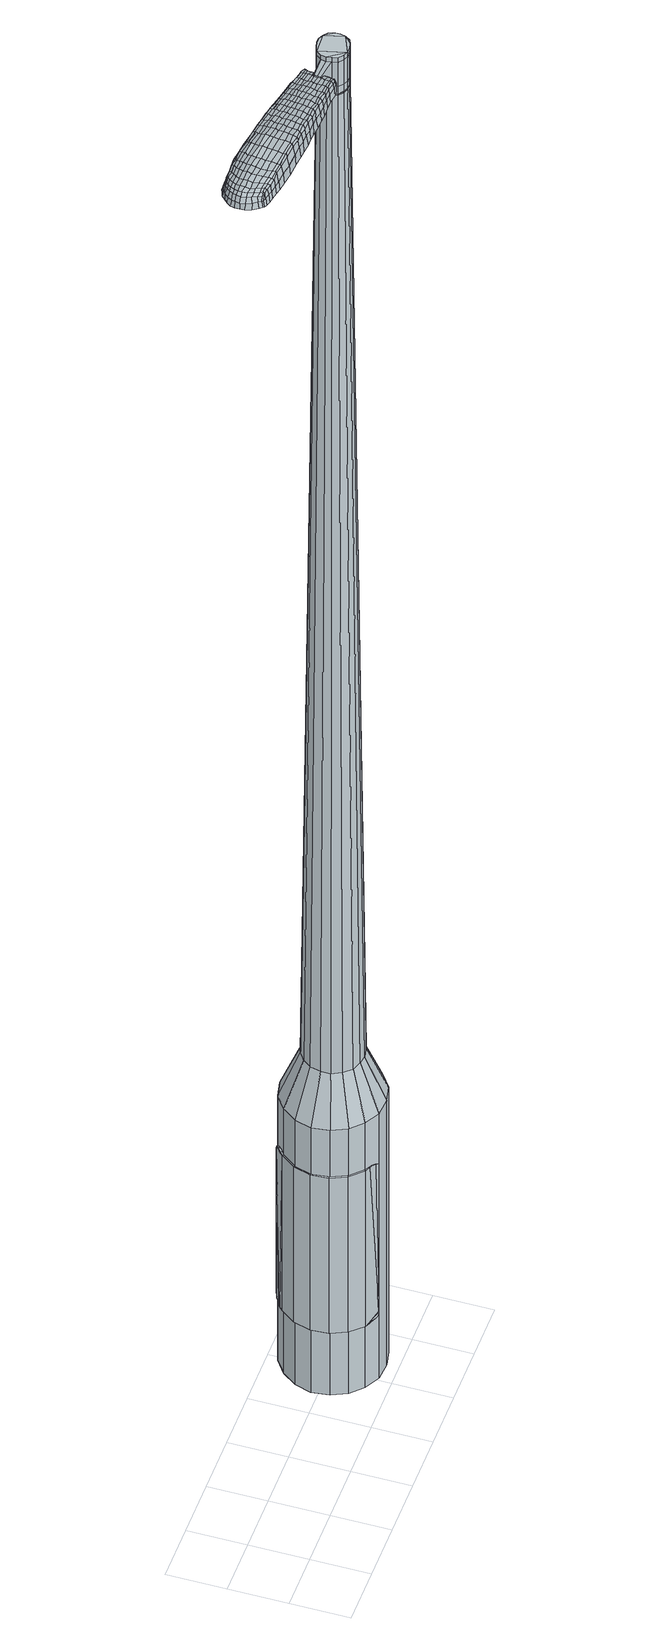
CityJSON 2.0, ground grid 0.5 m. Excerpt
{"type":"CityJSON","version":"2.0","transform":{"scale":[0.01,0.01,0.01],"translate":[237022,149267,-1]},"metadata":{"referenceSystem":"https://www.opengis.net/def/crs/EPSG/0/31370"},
"CityObjects":{
"object1":{"type":"GenericCityObject","attributes":{"cluster":268,"mean_distance_to_centroid":0.257,"new_centroid_x":237024.16,"new_centroid_y":149267.53,"mean_distance_to_camera":9.26,"H1":9.76,"H2":8.75,"Z_final":114.12,"cluster2":-1,"proj_x":237024.97,"proj_y":149259.4,"id_line":43989,"bearing_l":264.36,"distance":8.17,"orientation":"right","G_obj":174.36},"geometry":[{"type":"MultiSurface","lod":"2","boundaries":[[[0,1,2,3]],[[1,4,5,2]],[[4,6,7,5]],[[6,8,9,7]],[[8,10,11,9]],[[10,12,13,11]],[[12,14,15,13]],[[14,16,17,15]],[[16,18,19,17]],[[18,20,21,19]],[[20,22,23,21]],[[22,24,25,23]],[[24,26,27,25]],[[26,28,29,27]],[[28,30,31,29]],[[30,32,33,31]],[[32,34,35,33]],[[34,0,3,35]],[[36,37,38,39]],[[38,40,41,42]],[[41,43,42]],[[42,44,45,46]],[[45,47,46]],[[46,48,49,50]],[[49,51,50]],[[42,46,50,38]],[[50,52,39,38]],[[53,36,39]],[[2,5,7,35]],[[7,9,11,15]],[[11,13,15]],[[15,17,19,23]],[[19,21,23]],[[23,25,27,31]],[[27,29,31]],[[15,23,31,7]],[[31,33,35,7]],[[3,2,35]],[[1,0,54,55]],[[0,34,56,54]],[[34,32,57,56]],[[32,30,58,57]],[[30,28,59,58]],[[28,26,60,59]],[[26,24,61,60]],[[24,22,62,61]],[[22,20,63,62]],[[20,18,64,63]],[[18,16,65,64]],[[16,14,66,65]],[[14,12,67,66]],[[12,10,68,67]],[[10,8,69,68]],[[8,6,70,69]],[[6,4,71,70]],[[4,1,55,71]],[[55,54,72,73]],[[54,56,74,72]],[[56,57,75,74]],[[57,58,76,75]],[[58,59,77,76]],[[59,60,78,77]],[[60,61,79,78]],[[61,62,80,79]],[[62,63,81,80]],[[63,64,82,81]],[[64,65,83,82]],[[65,66,84,83]],[[66,67,85,84]],[[67,68,86,85]],[[68,69,87,86]],[[69,70,88,87]],[[70,71,89,88]],[[71,55,73,89]],[[90,91,92,93]],[[74,94,91,90]],[[95,96,94,74]],[[97,98,96,95]],[[99,100,98,97]],[[78,101,100,99]],[[79,102,101,78]],[[103,104,102,79]],[[105,106,104,103]],[[107,108,106,105]],[[109,110,108,107]],[[111,112,110,109]],[[113,114,112,111]],[[115,116,114,113]],[[87,117,116,115]],[[88,118,117,87]],[[119,120,118,88]],[[93,92,120,119]],[[121,122,123,124]],[[125,121,124,126]],[[127,125,126,128]],[[129,127,128,130]],[[131,129,130,132]],[[133,131,132,134]],[[135,133,134,136]],[[137,135,136,138]],[[139,137,138,140]],[[141,139,140,142]],[[143,141,142,144]],[[145,143,144,146]],[[147,145,146,148]],[[149,147,148,150]],[[151,149,150,152]],[[153,151,152,154]],[[73,72,90,93]],[[72,74,90]],[[75,95,74]],[[75,76,97,95]],[[76,77,99,97]],[[77,78,99]],[[80,103,79]],[[80,81,105,103]],[[81,82,107,105]],[[82,83,109,107]],[[83,84,111,109]],[[84,85,113,111]],[[85,86,115,113]],[[86,87,115]],[[89,119,88]],[[89,73,93,119]],[[155,156,92,91]],[[156,157,120,92]],[[157,118,120]],[[158,116,117]],[[158,159,114,116]],[[159,160,112,114]],[[160,161,110,112]],[[161,162,108,110]],[[162,163,106,108]],[[163,164,104,106]],[[164,102,104]],[[165,100,101]],[[165,166,98,100]],[[166,167,96,98]],[[167,94,96]],[[155,91,94]],[[39,52,153,168]],[[156,155,169,154]],[[53,39,168,122]],[[155,94,123,169]],[[36,53,122,121]],[[94,167,124,123]],[[37,36,121,125]],[[167,166,126,124]],[[38,37,125,127]],[[166,165,128,126]],[[40,38,127,129]],[[165,101,130,128]],[[41,40,129,131]],[[101,102,132,130]],[[43,41,131,133]],[[102,164,134,132]],[[42,43,133,135]],[[164,163,136,134]],[[44,42,135,137]],[[163,162,138,136]],[[45,44,137,139]],[[162,161,140,138]],[[47,45,139,141]],[[161,160,142,140]],[[46,47,141,143]],[[160,159,144,142]],[[48,46,143,145]],[[159,158,146,144]],[[49,48,145,147]],[[158,117,148,146]],[[51,49,147,149]],[[117,118,150,148]],[[50,51,149,151]],[[118,157,152,150]],[[52,50,151,153]],[[157,156,154,152]],[[153,154,170,171]],[[154,169,172,170]],[[169,123,173,172]],[[123,122,174,173]],[[122,168,175,174]],[[168,153,171,175]],[[176,177,178,179]],[[180,176,179,181]],[[176,180,182,183]],[[177,176,183,184]],[[185,186,187,188]],[[189,185,188,190]],[[185,189,191,192]],[[186,185,192,193]],[[194,195,196,197]],[[198,194,197,199]],[[194,198,200,201]],[[195,194,201,202]],[[203,204,205,206]],[[207,203,206,208]],[[203,207,209,210]],[[204,203,210,211]],[[212,213,214,215]],[[216,212,215,217]],[[212,216,218,219]],[[213,212,219,220]],[[221,222,223,224]],[[225,221,224,226]],[[221,225,227,228]],[[222,221,228,229]],[[230,231,232,233]],[[222,230,233,223]],[[230,222,229,234]],[[231,230,234,235]],[[236,237,238,239]],[[231,236,239,232]],[[236,231,235,240]],[[237,236,240,241]],[[242,180,181,243]],[[237,242,243,238]],[[242,237,241,244]],[[180,242,244,182]],[[245,246,247,248]],[[249,245,248,250]],[[245,249,251,252]],[[246,245,252,253]],[[254,255,256,257]],[[246,254,257,247]],[[254,246,253,258]],[[255,254,258,259]],[[260,261,262,263]],[[255,260,263,256]],[[260,255,259,264]],[[261,260,264,265]],[[266,267,268,269]],[[261,266,269,262]],[[266,261,265,270]],[[267,266,270,271]],[[272,177,184,273]],[[267,272,273,268]],[[272,267,271,274]],[[177,272,274,178]],[[275,276,277,278]],[[279,275,278,280]],[[275,279,281,282]],[[276,275,282,283]],[[284,285,286,287]],[[276,284,287,277]],[[284,276,283,288]],[[285,284,288,289]],[[290,291,292,293]],[[285,290,293,286]],[[290,285,289,294]],[[291,290,294,295]],[[296,189,190,297]],[[291,296,297,292]],[[296,291,295,298]],[[189,296,298,191]],[[299,300,301,302]],[[303,299,302,304]],[[299,303,305,306]],[[300,299,306,307]],[[308,309,310,311]],[[300,308,311,301]],[[308,300,307,312]],[[309,308,312,313]],[[314,315,316,317]],[[309,314,317,310]],[[314,309,313,318]],[[315,314,318,319]],[[320,321,322,323]],[[315,320,323,316]],[[320,315,319,324]],[[321,320,324,325]],[[326,186,193,327]],[[321,326,327,322]],[[326,321,325,328]],[[186,326,328,187]],[[329,215,214,330]],[[331,329,330,332]],[[329,331,333,334]],[[215,329,334,217]],[[335,331,332,336]],[[337,335,336,338]],[[335,337,339,340]],[[331,335,340,333]],[[341,337,338,342]],[[343,341,342,344]],[[341,343,345,346]],[[337,341,346,339]],[[347,343,344,348]],[[349,347,348,350]],[[347,349,351,352]],[[343,347,352,345]],[[353,349,350,354]],[[204,353,354,205]],[[353,204,211,355]],[[349,353,355,351]],[[356,357,202,201]],[[358,356,201,200]],[[356,358,359,360]],[[357,356,360,361]],[[362,363,361,360]],[[364,362,360,359]],[[362,364,365,366]],[[363,362,366,367]],[[368,369,367,366]],[[370,368,366,365]],[[368,370,371,372]],[[369,368,372,373]],[[374,375,373,372]],[[376,374,372,371]],[[374,376,209,207]],[[375,374,207,208]],[[377,378,379,380]],[[279,377,380,281]],[[377,279,280,381]],[[378,377,381,382]],[[383,198,199,384]],[[378,383,384,379]],[[383,378,382,385]],[[198,383,385,200]],[[386,387,388,389]],[[225,386,389,227]],[[386,225,226,390]],[[387,386,390,391]],[[392,393,394,395]],[[387,392,395,388]],[[392,387,391,396]],[[393,392,396,397]],[[398,195,202,399]],[[393,398,399,394]],[[398,393,397,400]],[[195,398,400,196]],[[401,402,403,404]],[[183,401,404,184]],[[401,183,182,405]],[[402,401,405,406]],[[407,408,409,410]],[[402,407,410,403]],[[407,402,406,411]],[[408,407,411,412]],[[413,206,205,414]],[[408,413,414,409]],[[413,408,412,415]],[[206,413,415,208]],[[416,417,418,419]],[[188,416,419,190]],[[416,188,187,420]],[[417,416,420,421]],[[422,210,209,423]],[[417,422,423,418]],[[422,417,421,424]],[[210,422,424,211]],[[425,426,427,428]],[[303,425,428,305]],[[425,303,304,429]],[[426,425,429,430]],[[431,216,217,432]],[[426,431,432,427]],[[431,426,430,433]],[[216,431,433,218]],[[434,435,436,437]],[[249,434,437,251]],[[434,249,250,438]],[[435,434,438,439]],[[440,441,442,443]],[[435,440,443,436]],[[440,435,439,444]],[[441,440,444,445]],[[446,213,220,447]],[[441,446,447,442]],[[446,441,445,448]],[[213,446,448,214]],[[449,450,439,438]],[[248,449,438,250]],[[449,248,247,451]],[[450,449,451,452]],[[453,454,445,444]],[[450,453,444,439]],[[453,450,452,455]],[[454,453,455,456]],[[457,330,214,448]],[[454,457,448,445]],[[457,454,456,458]],[[330,457,458,332]],[[459,460,461,462]],[[306,459,462,307]],[[459,306,305,428]],[[460,459,428,427]],[[463,334,333,464]],[[460,463,464,461]],[[463,460,427,432]],[[334,463,432,217]],[[465,466,452,451]],[[257,465,451,247]],[[465,257,256,467]],[[466,465,467,468]],[[469,470,456,455]],[[466,469,455,452]],[[469,466,468,471]],[[470,469,471,472]],[[473,336,332,458]],[[470,473,458,456]],[[473,470,472,474]],[[336,473,474,338]],[[475,476,477,478]],[[312,475,478,313]],[[475,312,307,462]],[[476,475,462,461]],[[479,340,339,480]],[[476,479,480,477]],[[479,476,461,464]],[[340,479,464,333]],[[481,482,468,467]],[[263,481,467,256]],[[481,263,262,483]],[[482,481,483,484]],[[485,486,472,471]],[[482,485,471,468]],[[485,482,484,487]],[[486,485,487,488]],[[489,342,338,474]],[[486,489,474,472]],[[489,486,488,490]],[[342,489,490,344]],[[491,492,493,494]],[[318,491,494,319]],[[491,318,313,478]],[[492,491,478,477]],[[495,346,345,496]],[[492,495,496,493]],[[495,492,477,480]],[[346,495,480,339]],[[497,498,484,483]],[[269,497,483,262]],[[497,269,268,499]],[[498,497,499,500]],[[501,502,488,487]],[[498,501,487,484]],[[501,498,500,503]],[[502,501,503,504]],[[505,348,344,490]],[[502,505,490,488]],[[505,502,504,506]],[[348,505,506,350]],[[507,508,509,510]],[[324,507,510,325]],[[507,324,319,494]],[[508,507,494,493]],[[511,352,351,512]],[[508,511,512,509]],[[511,508,493,496]],[[352,511,496,345]],[[513,514,500,499]],[[273,513,499,268]],[[513,273,184,404]],[[514,513,404,403]],[[515,516,504,503]],[[514,515,503,500]],[[515,514,403,410]],[[516,515,410,409]],[[517,354,350,506]],[[516,517,506,504]],[[517,516,409,414]],[[354,517,414,205]],[[518,519,421,420]],[[328,518,420,187]],[[518,328,325,510]],[[519,518,510,509]],[[520,355,211,424]],[[519,520,424,421]],[[520,519,509,512]],[[355,520,512,351]],[[521,522,382,381]],[[278,521,381,280]],[[521,278,277,523]],[[522,521,523,524]],[[525,358,200,385]],[[522,525,385,382]],[[525,522,524,526]],[[358,525,526,359]],[[527,528,529,530]],[[228,527,530,229]],[[527,228,227,389]],[[528,527,389,388]],[[531,532,533,534]],[[528,531,534,529]],[[531,528,388,395]],[[532,531,395,394]],[[535,357,361,536]],[[532,535,536,533]],[[535,532,394,399]],[[357,535,399,202]],[[537,538,524,523]],[[287,537,523,277]],[[537,287,286,539]],[[538,537,539,540]],[[541,364,359,526]],[[538,541,526,524]],[[541,538,540,542]],[[364,541,542,365]],[[543,544,545,546]],[[234,543,546,235]],[[543,234,229,530]],[[544,543,530,529]],[[547,548,549,550]],[[544,547,550,545]],[[547,544,529,534]],[[548,547,534,533]],[[551,363,367,552]],[[548,551,552,549]],[[551,548,533,536]],[[363,551,536,361]],[[553,554,540,539]],[[293,553,539,286]],[[553,293,292,555]],[[554,553,555,556]],[[557,370,365,542]],[[554,557,542,540]],[[557,554,556,558]],[[370,557,558,371]],[[559,560,561,562]],[[240,559,562,241]],[[559,240,235,546]],[[560,559,546,545]],[[563,564,565,566]],[[560,563,566,561]],[[563,560,545,550]],[[564,563,550,549]],[[567,369,373,568]],[[564,567,568,565]],[[567,564,549,552]],[[369,567,552,367]],[[569,570,556,555]],[[297,569,555,292]],[[569,297,190,419]],[[570,569,419,418]],[[571,376,371,558]],[[570,571,558,556]],[[571,570,418,423]],[[376,571,423,209]],[[572,573,406,405]],[[244,572,405,182]],[[572,244,241,562]],[[573,572,562,561]],[[574,575,412,411]],[[573,574,411,406]],[[574,573,561,566]],[[575,574,566,565]],[[576,375,208,415]],[[575,576,415,412]],[[576,575,565,568]],[[375,576,568,373]],[[577,578,579,580]],[[580,579,581,582]],[[583,581,579,584]],[[584,579,578,585]],[[586,587,588,589]],[[589,588,590,591]],[[592,590,588,593]],[[593,588,587,594]],[[595,596,597,598]],[[598,597,599,600]],[[601,599,597,602]],[[602,597,596,603]],[[604,605,606,607]],[[607,606,608,609]],[[610,608,606,611]],[[611,606,605,612]],[[613,614,615,616]],[[616,615,617,618]],[[619,617,615,620]],[[620,615,614,621]],[[622,623,624,625]],[[625,624,626,627]],[[628,626,624,629]],[[629,624,623,630]],[[631,632,633,634]],[[634,633,623,622]],[[630,623,633,635]],[[635,633,632,636]],[[637,638,639,640]],[[640,639,632,631]],[[636,632,639,641]],[[641,639,638,642]],[[582,581,643,644]],[[644,643,638,637]],[[642,638,643,645]],[[645,643,581,583]],[[646,647,648,649]],[[649,648,650,651]],[[652,650,648,653]],[[653,648,647,654]],[[655,656,657,658]],[[658,657,647,646]],[[654,647,657,659]],[[659,657,656,660]],[[661,662,663,664]],[[664,663,656,655]],[[660,656,663,665]],[[665,663,662,666]],[[667,668,669,670]],[[670,669,662,661]],[[666,662,669,671]],[[671,669,668,672]],[[585,578,673,674]],[[674,673,668,667]],[[672,668,673,675]],[[675,673,578,577]],[[676,677,678,679]],[[679,678,680,681]],[[682,680,678,683]],[[683,678,677,684]],[[685,686,687,688]],[[688,687,677,676]],[[684,677,687,689]],[[689,687,686,690]],[[691,692,693,694]],[[694,693,686,685]],[[690,686,693,695]],[[695,693,692,696]],[[591,590,697,698]],[[698,697,692,691]],[[696,692,697,699]],[[699,697,590,592]],[[700,701,702,703]],[[703,702,704,705]],[[706,704,702,707]],[[707,702,701,708]],[[709,710,711,712]],[[712,711,701,700]],[[708,701,711,713]],[[713,711,710,714]],[[715,716,717,718]],[[718,717,710,709]],[[714,710,717,719]],[[719,717,716,720]],[[721,722,723,724]],[[724,723,716,715]],[[720,716,723,725]],[[725,723,722,726]],[[594,587,727,728]],[[728,727,722,721]],[[726,722,727,729]],[[729,727,587,586]],[[613,616,730,731]],[[731,730,732,733]],[[734,732,730,735]],[[735,730,616,618]],[[733,732,736,737]],[[737,736,738,739]],[[740,738,736,741]],[[741,736,732,734]],[[739,738,742,743]],[[743,742,744,745]],[[746,744,742,747]],[[747,742,738,740]],[[745,744,748,749]],[[749,748,750,751]],[[752,750,748,753]],[[753,748,744,746]],[[751,750,754,755]],[[755,754,605,604]],[[612,605,754,756]],[[756,754,750,752]],[[603,757,758,602]],[[602,758,759,601]],[[760,759,758,761]],[[761,758,757,762]],[[762,763,764,761]],[[761,764,765,760]],[[766,765,764,767]],[[767,764,763,768]],[[768,769,770,767]],[[767,770,771,766]],[[772,771,770,773]],[[773,770,769,774]],[[774,775,776,773]],[[773,776,777,772]],[[610,777,776,608]],[[608,776,775,609]],[[778,779,780,781]],[[781,780,680,682]],[[681,680,780,782]],[[782,780,779,783]],[[600,599,784,785]],[[785,784,779,778]],[[783,779,784,786]],[[786,784,599,601]],[[787,788,789,790]],[[790,789,626,628]],[[627,626,789,791]],[[791,789,788,792]],[[793,794,795,796]],[[796,795,788,787]],[[792,788,795,797]],[[797,795,794,798]],[[603,596,799,800]],[[800,799,794,793]],[[798,794,799,801]],[[801,799,596,595]],[[802,803,804,805]],[[805,804,584,585]],[[583,584,804,806]],[[806,804,803,807]],[[808,809,810,811]],[[811,810,803,802]],[[807,803,810,812]],[[812,810,809,813]],[[604,607,814,815]],[[815,814,809,808]],[[813,809,814,816]],[[816,814,607,609]],[[817,818,819,820]],[[820,819,589,591]],[[586,589,819,821]],[[821,819,818,822]],[[610,611,823,824]],[[824,823,818,817]],[[822,818,823,825]],[[825,823,611,612]],[[826,827,704,828]],[[828,704,706]],[[705,704,829]],[[829,704,827,830]],[[618,617,831,832]],[[832,831,827,826]],[[830,827,831,833]],[[833,831,617,619]],[[834,835,836,652]],[[836,650,652]],[[651,650,836,837]],[[837,836,835,838]],[[839,840,841,842]],[[842,841,835,834]],[[838,835,841,843]],[[843,841,840,844]],[[621,614,845,846]],[[846,845,840,839]],[[844,840,845,847]],[[847,845,614,613]],[[838,848,849,837]],[[837,849,649,651]],[[646,649,849,850]],[[850,849,848,851]],[[844,852,853,843]],[[843,853,848,838]],[[851,848,853,854]],[[854,853,852,855]],[[613,731,856,847]],[[847,856,852,844]],[[855,852,856,857]],[[857,856,731,733]],[[858,859,860,861]],[[861,860,707,708]],[[706,707,860,828]],[[828,860,859,826]],[[734,735,862,863]],[[863,862,859,858]],[[826,859,862,832]],[[832,862,735,618]],[[851,864,865,850]],[[850,865,658,646]],[[655,658,865,866]],[[866,865,864,867]],[[855,868,869,854]],[[854,869,864,851]],[[867,864,869,870]],[[870,869,868,871]],[[733,737,872,857]],[[857,872,868,855]],[[871,868,872,873]],[[873,872,737,739]],[[874,875,876,877]],[[877,876,713,714]],[[708,713,876,861]],[[861,876,875,858]],[[740,741,878,879]],[[879,878,875,874]],[[858,875,878,863]],[[863,878,741,734]],[[867,880,881,866]],[[866,881,664,655]],[[661,664,881,882]],[[882,881,880,883]],[[871,884,885,870]],[[870,885,880,867]],[[883,880,885,886]],[[886,885,884,887]],[[739,743,888,873]],[[873,888,884,871]],[[887,884,888,889]],[[889,888,743,745]],[[890,891,892,893]],[[893,892,719,720]],[[714,719,892,877]],[[877,892,891,874]],[[746,747,894,895]],[[895,894,891,890]],[[874,891,894,879]],[[879,894,747,740]],[[883,896,897,882]],[[882,897,670,661]],[[667,670,897,898]],[[898,897,896,899]],[[887,900,901,886]],[[886,901,896,883]],[[899,896,901,902]],[[902,901,900,903]],[[745,749,904,889]],[[889,904,900,887]],[[903,900,904,905]],[[905,904,749,751]],[[906,907,908,909]],[[909,908,725,726]],[[720,725,908,893]],[[893,908,907,890]],[[752,753,910,911]],[[911,910,907,906]],[[890,907,910,895]],[[895,910,753,746]],[[899,912,913,898]],[[898,913,674,667]],[[585,674,913,805]],[[805,913,912,802]],[[903,914,915,902]],[[902,915,912,899]],[[802,912,915,811]],[[811,915,914,808]],[[751,755,916,905]],[[905,916,914,903]],[[808,914,916,815]],[[815,916,755,604]],[[822,917,918,821]],[[821,918,729,586]],[[726,729,918,909]],[[909,918,917,906]],[[612,756,919,825]],[[825,919,917,822]],[[906,917,919,911]],[[911,919,756,752]],[[783,920,921,782]],[[782,921,679,681]],[[676,679,921,922]],[[922,921,920,923]],[[601,759,924,786]],[[786,924,920,783]],[[923,920,924,925]],[[925,924,759,760]],[[926,927,928,929]],[[929,928,629,630]],[[628,629,928,790]],[[790,928,927,787]],[[930,931,932,933]],[[933,932,927,926]],[[787,927,932,796]],[[796,932,931,793]],[[762,757,934,935]],[[935,934,931,930]],[[793,931,934,800]],[[800,934,757,603]],[[923,936,937,922]],[[922,937,688,676]],[[685,688,937,938]],[[938,937,936,939]],[[760,765,940,925]],[[925,940,936,923]],[[939,936,940,941]],[[941,940,765,766]],[[942,943,944,945]],[[945,944,635,636]],[[630,635,944,929]],[[929,944,943,926]],[[946,947,948,949]],[[949,948,943,942]],[[926,943,948,933]],[[933,948,947,930]],[[768,763,950,951]],[[951,950,947,946]],[[930,947,950,935]],[[935,950,763,762]],[[939,952,953,938]],[[938,953,694,685]],[[691,694,953,954]],[[954,953,952,955]],[[766,771,956,941]],[[941,956,952,939]],[[955,952,956,957]],[[957,956,771,772]],[[958,959,960,961]],[[961,960,641,642]],[[636,641,960,945]],[[945,960,959,942]],[[962,963,964,965]],[[965,964,959,958]],[[942,959,964,949]],[[949,964,963,946]],[[774,769,966,967]],[[967,966,963,962]],[[946,963,966,951]],[[951,966,769,768]],[[955,968,969,954]],[[954,969,698,691]],[[591,698,969,820]],[[820,969,968,817]],[[772,777,970,957]],[[957,970,968,955]],[[817,968,970,824]],[[824,970,777,610]],[[807,971,972,806]],[[806,972,645,583]],[[642,645,972,961]],[[961,972,971,958]],[[813,973,974,812]],[[812,974,971,807]],[[958,971,974,965]],[[965,974,973,962]],[[609,775,975,816]],[[816,975,973,813]],[[962,973,975,967]],[[967,975,775,774]],[[577,580,179,178]],[[580,582,181,179]],[[592,593,192,191]],[[593,594,193,192]],[[595,598,197,196]],[[598,600,199,197]],[[619,620,219,218]],[[620,621,220,219]],[[622,625,224,223]],[[625,627,226,224]],[[631,634,233,232]],[[634,622,223,233]],[[637,640,239,238]],[[640,631,232,239]],[[582,644,243,181]],[[644,637,238,243]],[[652,653,252,251]],[[653,654,253,252]],[[654,659,258,253]],[[659,660,259,258]],[[660,665,264,259]],[[665,666,265,264]],[[666,671,270,265]],[[671,672,271,270]],[[672,675,274,271]],[[675,577,178,274]],[[682,683,282,281]],[[683,684,283,282]],[[684,689,288,283]],[[689,690,289,288]],[[690,695,294,289]],[[695,696,295,294]],[[696,699,298,295]],[[699,592,191,298]],[[700,703,302,301]],[[703,705,304,302]],[[709,712,311,310]],[[712,700,301,311]],[[715,718,317,316]],[[718,709,310,317]],[[721,724,323,322]],[[724,715,316,323]],[[594,728,327,193]],[[728,721,322,327]],[[778,781,380,379]],[[781,682,281,380]],[[600,785,384,199]],[[785,778,379,384]],[[627,791,390,226]],[[791,792,391,390]],[[792,797,396,391]],[[797,798,397,396]],[[798,801,400,397]],[[801,595,196,400]],[[705,829,429,304]],[[829,830,430,429]],[[830,833,433,430]],[[833,619,218,433]],[[834,652,437,436]],[[652,251,437]],[[839,842,443,442]],[[842,834,436,443]],[[621,846,447,220]],[[846,839,442,447]],[[976,977,978,979]],[[980,981,979,978]],[[982,983,984,985]],[[986,987,988,989]],[[977,990,991,978]],[[992,980,978,991]],[[993,982,985,994]],[[995,996,987,986]],[[990,997,998,991]],[[998,999,992,991]],[[1000,993,994,1001]],[[1002,996,995,1003]],[[997,1004,1005,998]],[[1005,1006,999,998]],[[1007,1000,1001,1008]],[[1009,1002,1003,1010]],[[1011,1012,1013,1014]],[[1015,1016,1012,1011]],[[1015,1017,1018,1016]],[[1017,1019,1020,1018]],[[1021,1022,1023,1024]],[[1025,1026,1022,1021]],[[1027,1028,1026,1025]],[[1029,1030,1028,1027]],[[1024,1013,1012,1021]],[[1021,1012,1016,1025]],[[1016,1018,1027,1025]],[[1018,1020,1029,1027]],[[985,984,981,980]],[[994,985,980,992]],[[999,1001,994,992]],[[1006,1008,1001,999]],[[986,989,983,982]],[[995,986,982,993]],[[1003,995,993,1000]],[[1010,1003,1000,1007]],[[987,1011,1014,988]],[[996,1015,1011,987]],[[1017,1015,996,1002]],[[1019,1017,1002,1009]],[[1031,1032,1033,1034]],[[1033,1035,1036,1037]],[[1033,1037,1038,1039]],[[1033,1039,1034]],[[1040,1031,1034,1041]],[[1042,1041,1034,1043]],[[1044,1043,1034]],[[1045,1033,1032,1046]],[[1047,1045,1046,1048]],[[1049,1047,1048,1050]],[[1051,1049,1050,1052]],[[1053,1051,1052,1054]],[[1054,1055,1056,1057]],[[1054,1057,1058,1059]],[[1054,1059,1060,1061]],[[1060,1062,1063,1064]],[[1060,1064,1065,1066]],[[1060,1066,1061]],[[1054,1061,1053]],[[1067,1068,1032,1031]],[[1069,1070,1035,1033]],[[1071,1072,1044,1034]],[[1068,1073,1046,1032]],[[1074,1069,1033,1045]],[[1073,1075,1048,1046]],[[1076,1074,1045,1047]],[[1075,1077,1050,1048]],[[1078,1076,1047,1049]],[[1077,1079,1052,1050]],[[1080,1078,1049,1051]],[[1079,1081,1054,1052]],[[1082,1080,1051,1053]],[[1081,1083,1055,1054]],[[1084,1085,1062,1060]],[[1086,1082,1053,1061]],[[1056,1055,1083,1087]],[[1057,1056,1087,1088]],[[1058,1057,1088,1089]],[[1059,1058,1089,1090]],[[1060,1059,1090,1084]],[[1091,1067,1031,1040]],[[1092,1091,1040,1041]],[[1093,1092,1041,1042]],[[1094,1093,1042,1043]],[[1072,1094,1043,1044]],[[1036,1035,1070,1095]],[[1063,1062,1085,1096]],[[1037,1036,1095,1097]],[[1038,1037,1097,1098]],[[1039,1038,1098,1099]],[[1034,1039,1099,1071]],[[1064,1063,1096,1100]],[[1065,1064,1100,1101]],[[1066,1065,1101,1102]],[[1061,1066,1102,1086]]]}]}
},
"vertices":[
[172,56,384],[176,70,384],[176,70,96],[172,56,96],[185,82,384],[185,82,96],[197,91,384],[197,91,96],[211,94,384],[211,94,96],[226,93,384],[226,93,96],[239,86,384],[239,86,96],[250,76,384],[250,76,96],[256,62,384],[256,62,96],[257,48,384],[257,48,96],[253,34,384],[253,34,96],[244,22,384],[244,22,96],[232,13,384],[232,13,96],[218,10,384],[218,10,96],[203,11,384],[203,11,96],[190,18,384],[190,18,96],[180,28,384],[180,28,96],[174,41,384],[174,41,96],[203,44,1524],[207,41,1524],[211,39,1524],[201,53,1524],[216,39,1524],[220,40,1524],[227,46,1524],[224,42,1524],[228,51,1524],[228,55,1524],[222,63,1524],[226,60,1524],[218,65,1524],[214,65,1524],[205,62,1524],[209,64,1524],[202,58,1524],[202,49,1524],[190,54,429],[192,63,429],[190,46,429],[194,38,429],[200,31,429],[208,28,429],[216,27,429],[225,29,429],[232,34,429],[237,41,429],[240,49,429],[239,58,429],[235,66,429],[229,72,429],[221,76,429],[213,77,429],[204,75,429],[197,70,429],[201,53,1483],[202,58,1483],[202,49,1483],[203,44,1483],[207,41,1483],[211,39,1483],[216,39,1483],[220,40,1483],[224,42,1483],[227,46,1483],[228,51,1483],[228,55,1483],[226,60,1483],[222,63,1483],[218,65,1483],[214,65,1483],[209,64,1483],[205,62,1483],[202,53,1483],[202,53,1485],[203,58,1485],[203,58,1483],[202,49,1485],[204,45,1483],[204,45,1485],[207,42,1483],[207,42,1485],[211,40,1483],[211,40,1485],[216,39,1485],[220,40,1485],[224,43,1483],[224,43,1485],[226,46,1483],[226,46,1485],[227,51,1483],[227,51,1485],[227,55,1483],[227,55,1485],[225,59,1483],[225,59,1485],[222,62,1483],[222,62,1485],[218,64,1483],[218,64,1485],[214,65,1485],[209,64,1485],[206,61,1483],[206,61,1485],[203,44,1519],[202,49,1519],[202,49,1493],[203,44,1493],[207,41,1519],[207,41,1493],[211,39,1519],[211,39,1493],[216,39,1519],[216,39,1493],[220,40,1519],[220,40,1493],[224,42,1519],[224,42,1493],[227,46,1519],[227,46,1493],[228,51,1519],[228,51,1493],[228,55,1519],[228,55,1493],[226,60,1519],[226,60,1493],[222,63,1519],[222,63,1493],[218,65,1519],[218,65,1493],[214,65,1519],[214,65,1493],[209,64,1519],[209,64,1493],[205,62,1519],[205,62,1493],[202,58,1519],[202,58,1493],[201,53,1485],[202,58,1485],[205,62,1485],[218,65,1485],[222,63,1485],[226,60,1485],[228,55,1485],[228,51,1485],[227,46,1485],[224,42,1485],[211,39,1485],[207,41,1485],[203,44,1485],[201,53,1519],[201,53,1493],[183,58,1513],[183,58,1518],[183,55,1513],[182,52,1513],[182,52,1518],[183,55,1518],[111,82,1519],[118,81,1518],[117,83,1509],[110,84,1510],[102,83,1519],[101,85,1510],[103,81,1526],[112,80,1525],[119,79,1525],[107,44,1519],[114,43,1518],[115,45,1525],[108,45,1525],[98,44,1519],[99,46,1526],[97,43,1510],[105,42,1510],[112,42,1509],[35,68,1519],[36,72,1519],[35,72,1513],[35,68,1513],[36,64,1519],[35,64,1513],[38,64,1524],[37,68,1524],[38,72,1524],[109,61,1530],[117,60,1529],[117,64,1529],[110,64,1530],[100,62,1531],[100,65,1531],[100,58,1530],[109,57,1530],[116,57,1529],[190,53,1512],[190,56,1512],[189,56,1517],[188,53,1517],[189,50,1512],[188,51,1517],[188,50,1506],[189,53,1506],[189,56,1506],[52,86,1519],[55,86,1519],[54,88,1512],[51,88,1512],[49,86,1518],[49,87,1512],[50,85,1522],[52,85,1523],[55,85,1524],[60,86,1519],[66,86,1519],[65,88,1512],[59,88,1512],[60,85,1524],[66,85,1525],[71,86,1519],[79,85,1519],[78,87,1511],[70,88,1511],[72,85,1526],[80,84,1526],[91,84,1519],[90,86,1510],[91,83,1526],[184,70,1513],[176,72,1513],[177,70,1518],[184,69,1517],[189,69,1512],[188,69,1516],[189,70,1506],[183,72,1507],[175,73,1507],[169,73,1514],[161,74,1515],[162,73,1520],[170,72,1519],[168,74,1507],[161,75,1507],[154,75,1515],[147,76,1516],[147,75,1522],[155,74,1521],[153,77,1508],[146,78,1508],[139,78,1517],[132,79,1517],[133,77,1524],[140,76,1523],[138,79,1508],[131,80,1509],[125,80,1518],[126,78,1524],[124,81,1509],[47,51,1519],[51,50,1519],[51,51,1524],[48,52,1523],[45,52,1518],[46,52,1522],[44,51,1512],[46,50,1512],[50,49,1512],[55,49,1519],[61,48,1519],[62,49,1525],[56,50,1524],[54,48,1512],[60,47,1512],[67,47,1519],[75,46,1519],[76,48,1526],[68,49,1526],[66,46,1511],[74,45,1511],[86,45,1519],[87,47,1526],[85,44,1510],[181,40,1513],[173,41,1513],[172,40,1507],[180,39,1507],[186,40,1512],[185,40,1506],[185,41,1516],[181,41,1517],[174,42,1518],[166,41,1514],[158,41,1515],[157,40,1507],[164,40,1507],[166,42,1519],[159,42,1520],[151,41,1515],[143,42,1516],[142,40,1508],[149,40,1508],[152,43,1521],[144,43,1522],[136,42,1517],[128,42,1517],[127,41,1509],[134,41,1508],[137,43,1523],[129,44,1524],[121,43,1518],[120,41,1509],[122,44,1524],[183,54,1519],[183,57,1519],[176,55,1520],[176,57,1520],[175,52,1520],[183,51,1519],[168,55,1522],[168,58,1522],[161,56,1523],[161,59,1523],[160,53,1523],[168,52,1521],[153,57,1524],[154,60,1524],[146,58,1525],[146,60,1525],[146,54,1525],[153,54,1524],[139,58,1526],[139,61,1526],[131,59,1527],[132,62,1527],[131,55,1527],[138,55,1526],[124,60,1528],[124,63,1528],[124,56,1528],[40,68,1527],[40,71,1527],[41,64,1526],[45,63,1527],[45,67,1528],[45,71,1528],[51,67,1529],[51,70,1529],[51,63,1528],[58,62,1530],[58,66,1530],[59,70,1530],[65,65,1531],[66,69,1531],[65,61,1530],[74,60,1531],[75,64,1531],[75,68,1531],[87,63,1531],[88,67,1531],[87,59,1531],[43,53,1518],[41,55,1519],[40,54,1513],[42,52,1513],[44,53,1523],[42,56,1523],[38,59,1519],[37,59,1513],[40,60,1524],[47,85,1518],[45,84,1518],[46,83,1523],[48,84,1523],[46,86,1513],[44,85,1513],[42,82,1519],[39,79,1519],[41,78,1524],[43,81,1523],[41,82,1513],[38,79,1513],[37,75,1519],[39,75,1524],[36,76,1513],[112,79,1528],[111,77,1528],[118,76,1528],[119,78,1527],[103,80,1528],[103,78,1529],[111,74,1529],[110,71,1530],[118,70,1529],[118,73,1528],[102,75,1529],[101,72,1530],[110,68,1530],[117,67,1529],[101,69,1531],[108,46,1528],[108,49,1529],[100,49,1529],[100,47,1528],[115,46,1527],[116,48,1528],[109,53,1529],[100,53,1530],[116,52,1528],[188,41,1512],[189,43,1512],[187,44,1517],[187,42,1517],[187,41,1506],[188,43,1506],[189,47,1512],[188,47,1517],[188,46,1506],[191,68,1512],[191,66,1512],[190,67,1506],[190,69,1506],[190,67,1517],[190,66,1517],[191,64,1512],[190,61,1512],[190,62,1506],[190,65,1506],[189,64,1517],[189,61,1517],[190,59,1512],[189,59,1506],[189,59,1517],[184,68,1519],[184,66,1519],[177,69,1520],[177,67,1520],[184,64,1519],[184,62,1519],[177,65,1520],[176,63,1520],[184,59,1519],[176,60,1520],[182,43,1519],[182,44,1519],[175,45,1520],[174,43,1520],[182,48,1519],[175,48,1520],[170,70,1521],[169,68,1521],[162,71,1522],[162,70,1522],[169,66,1521],[169,63,1521],[162,67,1522],[162,64,1523],[169,61,1522],[161,62,1523],[167,43,1521],[167,45,1521],[160,46,1522],[159,44,1522],[167,49,1521],[160,49,1522],[155,72,1523],[155,71,1523],[148,73,1524],[147,72,1524],[155,68,1523],[154,65,1524],[147,69,1525],[147,66,1525],[154,62,1524],[147,63,1525],[152,44,1523],[152,46,1523],[145,47,1524],[145,45,1524],[153,50,1524],[145,50,1525],[140,74,1525],[140,73,1525],[133,76,1526],[133,74,1526],[140,70,1526],[140,67,1526],[133,71,1527],[132,68,1527],[139,64,1526],[132,65,1527],[137,45,1525],[137,47,1525],[130,48,1526],[130,45,1526],[138,51,1526],[130,51,1527],[126,77,1527],[126,75,1527],[125,72,1527],[125,69,1528],[125,66,1528],[123,46,1527],[123,48,1527],[123,52,1528],[47,53,1525],[45,55,1525],[50,53,1526],[49,55,1526],[43,59,1526],[47,59,1527],[51,84,1525],[48,83,1525],[52,83,1526],[54,84,1525],[46,81,1525],[43,78,1526],[48,78,1527],[50,81,1526],[42,75,1526],[46,75,1527],[55,52,1526],[54,54,1527],[61,51,1527],[60,53,1528],[52,58,1528],[59,57,1529],[59,84,1526],[58,82,1527],[64,82,1528],[65,84,1527],[56,80,1527],[54,77,1528],[61,77,1529],[62,80,1528],[52,74,1528],[59,73,1530],[68,50,1528],[67,52,1529],[76,49,1528],[75,51,1529],[66,56,1529],[75,56,1530],[71,83,1528],[70,82,1528],[79,81,1529],[80,83,1528],[69,79,1529],[68,76,1530],[76,75,1530],[78,78,1530],[67,73,1530],[76,72,1531],[88,48,1529],[87,50,1529],[87,54,1530],[91,81,1528],[91,79,1529],[90,77,1530],[89,74,1530],[88,70,1531],[116,81,1509],[118,79,1518],[111,80,1518],[109,82,1509],[102,81,1519],[101,83,1510],[103,79,1525],[111,78,1525],[118,77,1525],[115,46,1525],[114,45,1518],[107,46,1518],[108,47,1525],[98,46,1519],[99,47,1525],[97,45,1510],[105,44,1509],[112,44,1509],[37,72,1513],[38,71,1519],[38,68,1519],[37,68,1513],[38,65,1519],[37,65,1513],[40,65,1524],[39,68,1524],[40,71,1524],[116,63,1528],[116,60,1528],[109,61,1529],[109,64,1529],[100,62,1529],[100,65,1529],[100,58,1529],[109,58,1529],[116,57,1528],[187,56,1516],[188,56,1512],[187,54,1512],[186,54,1516],[187,51,1512],[186,51,1516],[186,50,1506],[186,53,1506],[187,56,1506],[54,86,1512],[55,84,1519],[52,84,1518],[51,86,1512],[50,84,1518],[49,85,1512],[50,83,1522],[52,83,1523],[55,83,1523],[65,86,1512],[66,84,1519],[60,84,1519],[59,86,1512],[60,83,1524],[66,83,1525],[78,85,1511],[79,83,1519],[71,84,1519],[70,86,1511],[72,83,1525],[80,82,1526],[90,82,1519],[89,84,1510],[91,81,1526],[176,69,1518],[176,70,1513],[183,68,1513],[184,67,1517],[188,67,1512],[187,67,1515],[188,68,1506],[182,70,1506],[175,71,1507],[162,71,1520],[161,72,1514],[168,71,1514],[169,70,1519],[168,72,1507],[160,73,1507],[147,73,1522],[146,74,1516],[154,73,1515],[154,72,1521],[153,75,1508],[145,76,1508],[133,75,1523],[132,77,1517],[139,76,1516],[140,74,1522],[138,77,1508],[131,78,1508],[125,78,1517],[125,76,1524],[123,79,1509],[52,53,1523],[51,52,1519],[48,53,1518],[49,54,1523],[46,53,1518],[47,54,1522],[45,52,1512],[47,51,1512],[50,51,1512],[62,51,1525],[61,50,1519],[56,51,1519],[57,52,1524],[55,50,1512],[60,49,1512],[76,50,1526],[75,48,1519],[67,49,1519],[68,50,1525],[66,48,1511],[74,47,1511],[87,47,1519],[88,48,1526],[85,46,1510],[172,42,1507],[173,43,1513],[181,42,1513],[180,41,1506],[186,42,1512],[185,41,1506],[185,43,1515],[181,43,1517],[174,44,1518],[157,42,1507],[158,43,1514],[166,43,1514],[164,42,1507],[166,44,1519],[159,44,1520],[142,42,1508],[143,44,1516],[151,43,1515],[149,42,1508],[151,45,1521],[144,45,1522],[127,43,1508],[128,44,1517],[136,44,1516],[134,43,1508],[137,45,1522],[129,46,1523],[121,45,1517],[120,43,1509],[122,46,1524],[182,54,1518],[182,57,1518],[175,55,1519],[175,57,1519],[175,52,1519],[182,51,1518],[168,55,1520],[168,58,1520],[160,56,1521],[160,59,1521],[160,53,1521],[167,53,1520],[153,57,1523],[153,60,1523],[145,58,1524],[146,60,1524],[145,54,1524],[152,54,1523],[138,58,1525],[138,61,1525],[131,59,1526],[131,62,1526],[130,56,1526],[138,55,1525],[123,60,1527],[124,63,1527],[123,56,1527],[42,71,1526],[41,68,1526],[42,64,1525],[46,64,1526],[45,67,1526],[46,71,1526],[52,70,1528],[52,67,1528],[52,63,1527],[59,62,1528],[59,66,1529],[59,69,1529],[66,69,1530],[66,65,1530],[66,61,1529],[75,61,1530],[75,64,1530],[75,68,1530],[88,67,1530],[87,63,1530],[87,60,1530],[42,55,1513],[43,56,1518],[45,54,1518],[44,53,1512],[46,55,1523],[44,57,1523],[40,60,1519],[39,60,1513],[42,60,1523],[47,81,1523],[46,82,1518],[48,83,1518],[49,83,1523],[48,85,1512],[45,83,1512],[42,77,1523],[41,78,1519],[43,80,1519],[45,80,1523],[43,81,1513],[40,78,1513],[39,75,1519],[41,74,1524],[38,75,1513],[118,75,1527],[111,76,1527],[111,77,1527],[118,76,1526],[103,78,1527],[102,77,1528],[117,70,1528],[110,70,1528],[111,74,1528],[118,73,1527],[102,75,1528],[101,72,1529],[110,67,1529],[117,67,1528],[101,68,1529],[99,50,1528],[108,49,1527],[108,48,1527],[100,48,1527],[115,47,1526],[115,49,1527],[108,53,1528],[100,54,1528],[115,53,1527],[185,44,1516],[186,44,1512],[186,43,1516],[185,42,1506],[185,43,1506],[187,47,1512],[186,47,1516],[186,46,1506],[188,67,1506],[189,66,1512],[189,67,1512],[188,67,1516],[188,66,1516],[187,62,1506],[188,61,1512],[188,64,1512],[188,65,1506],[187,64,1516],[187,61,1516],[188,59,1512],[187,59,1506],[187,59,1516],[183,66,1518],[183,67,1518],[176,68,1519],[176,67,1519],[183,62,1518],[183,64,1518],[176,65,1519],[176,62,1519],[183,59,1518],[176,60,1519],[174,45,1519],[181,45,1518],[181,44,1518],[174,44,1519],[181,48,1518],[174,48,1519],[169,68,1520],[169,69,1520],[162,70,1521],[162,69,1521],[168,63,1520],[169,66,1520],[161,67,1521],[161,64,1521],[168,61,1520],[161,62,1521],[159,46,1521],[167,46,1520],[166,45,1520],[159,45,1521],[167,49,1520],[159,49,1521],[154,70,1522],[154,71,1522],[147,72,1523],[147,71,1523],[154,65,1522],[154,68,1522],[147,69,1523],[146,66,1524],[153,62,1523],[146,63,1524],[144,47,1523],[152,47,1522],[152,45,1522],[144,46,1523],[152,50,1522],[145,51,1523],[140,72,1524],[140,73,1524],[133,74,1525],[132,73,1525],[139,67,1525],[139,70,1524],[132,71,1525],[132,68,1526],[139,64,1525],[131,65,1526],[130,48,1525],[137,48,1524],[137,46,1524],[130,47,1525],[137,51,1524],[130,52,1525],[125,74,1526],[125,75,1526],[124,69,1527],[125,72,1526],[124,66,1527],[122,48,1526],[122,47,1526],[123,52,1526],[46,56,1524],[48,55,1524],[51,54,1525],[49,56,1525],[44,60,1525],[47,59,1525],[53,82,1525],[49,81,1524],[51,82,1524],[55,82,1525],[48,77,1526],[44,77,1525],[47,80,1524],[50,80,1525],[43,74,1525],[47,74,1526],[55,55,1526],[56,53,1526],[62,52,1526],[61,54,1527],[53,59,1526],[60,58,1527],[64,81,1527],[58,81,1526],[60,82,1526],[66,82,1526],[61,76,1528],[54,77,1527],[56,79,1526],[63,79,1527],[53,73,1527],[60,73,1528],[67,53,1527],[68,51,1527],[76,50,1527],[76,52,1528],[66,57,1528],[75,56,1529],[79,80,1528],[71,81,1527],[72,82,1527],[79,81,1527],[76,74,1529],[68,75,1529],[69,78,1528],[78,77,1528],[67,72,1529],[76,71,1530],[87,51,1528],[88,49,1528],[87,55,1529],[90,79,1528],[91,80,1528],[89,73,1529],[90,76,1529],[88,70,1530],[188,68,1508],[187,62,1508],[155,66,1509],[156,74,1509],[134,69,1510],[135,77,1510],[94,74,1512],[95,83,1512],[113,81,1511],[112,72,1511],[76,75,1513],[63,76,1514],[64,85,1514],[77,85,1513],[187,55,1508],[154,58,1509],[133,60,1510],[93,64,1512],[111,62,1511],[75,66,1513],[62,67,1514],[186,48,1508],[153,50,1509],[132,52,1510],[93,55,1512],[110,53,1511],[61,59,1514],[75,57,1513],[185,42,1508],[153,43,1509],[131,43,1510],[92,46,1512],[110,44,1511],[60,50,1514],[74,47,1513],[50,77,1514],[45,76,1514],[45,83,1514],[50,85,1514],[49,69,1514],[44,69,1514],[48,60,1514],[43,62,1514],[47,52,1514],[43,55,1514],[40,74,1515],[36,71,1515],[36,72,1515],[40,78,1515],[39,70,1515],[36,70,1515],[39,65,1515],[36,69,1515],[38,61,1515],[36,68,1515],[192,15,334],[188,17,334],[188,17,165],[201,11,171],[192,15,165],[195,14,165],[198,12,166],[200,11,167],[201,11,169],[195,14,334],[198,12,333],[200,11,332],[201,11,331],[201,11,328],[178,28,165],[178,28,334],[172,41,165],[172,41,334],[171,56,165],[171,56,334],[175,71,165],[175,71,334],[184,83,165],[184,83,334],[187,86,334],[190,88,334],[192,89,333],[194,91,332],[195,91,331],[196,92,328],[187,86,165],[196,92,171],[195,91,169],[194,91,167],[192,89,166],[190,88,165],[193,18,334],[190,19,334],[190,19,165],[193,18,165],[202,13,171],[202,13,328],[180,29,334],[180,29,165],[175,42,334],[175,42,165],[174,56,334],[174,56,165],[178,70,334],[178,70,165],[186,81,334],[186,81,165],[189,83,334],[197,89,328],[197,89,171],[189,83,165],[192,85,334],[194,87,333],[196,88,332],[197,89,331],[197,16,334],[199,15,333],[201,14,332],[202,13,331],[197,16,165],[197,89,169],[199,15,166],[201,14,167],[202,13,169],[196,88,167],[194,87,166],[192,85,165]
]}
